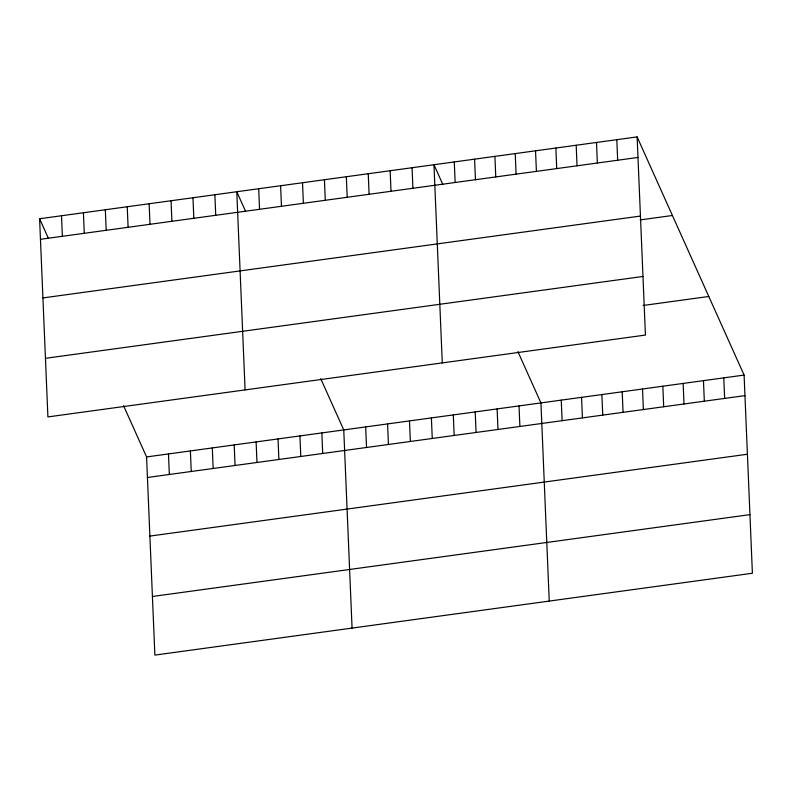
<?xml version="1.0" encoding="UTF-8"?>
<svg xmlns="http://www.w3.org/2000/svg" width="792" height="792" viewBox="0 0 792 792"><rect width="100%" height="100%" fill="white"/><g stroke="black" fill="none" stroke-linecap="round" stroke-linejoin="round"><path stroke-width="1.19" d="M637.124 136.897L645.431 335.065L47.906 416.919L39.6 218.75L637.124 136.897L744.094 375.081L752.4 573.25L154.876 655.103L146.57 456.935L123.532 405.623M40.461 239.303L637.986 157.45M42.916 297.921L640.441 216.067M640.154 219.919L672.428 215.493M45.451 358.311L642.975 276.457M643.064 305.484L708.791 296.475M146.57 456.935L744.094 375.081M147.431 477.487L744.955 395.634M149.886 536.095L747.41 454.242M152.42 596.485L749.945 514.632M442.787 184.378L433.966 164.726L442.273 362.894M517.889 351.599L540.936 402.91L549.242 601.078M245.609 211.395L236.778 191.743L245.084 389.912M320.71 378.616L343.758 429.917L352.064 628.086M39.6 218.75L48.421 238.402M723.779 377.863L724.64 398.416M703.464 380.645L704.326 401.197M683.149 383.427L684.011 403.979M662.835 386.209L663.696 406.761M642.52 388.991L643.381 409.543M616.81 139.679L617.671 160.231M622.195 391.773L623.057 412.325M596.495 142.461L597.356 163.013M601.88 394.555L602.742 415.107M576.18 145.243L577.041 165.805M581.566 397.337L582.427 417.899M555.865 148.035L556.726 168.587M561.251 400.128L562.112 420.681M535.541 150.817L536.402 171.369M515.226 153.599L516.087 174.151M519.027 405.91L519.889 426.462M494.911 156.38L495.772 176.933M497.119 408.91L497.98 429.462M474.596 159.162L475.457 179.715M475.21 411.909L476.071 432.462M454.281 161.944L455.143 182.497M453.301 414.909L454.163 435.461M431.392 417.919L432.254 438.471M412.058 167.726L412.919 188.288M409.484 420.918L410.345 441.471M390.149 170.735L391.01 191.288M387.575 423.918L388.436 444.47M368.24 173.735L369.102 194.287M365.666 426.918L366.528 447.47M346.332 176.735L347.193 197.287M324.423 179.734L325.284 200.287M321.849 432.917L322.71 453.469M302.514 182.734L303.376 203.287M299.93 435.927L300.792 456.479M280.606 185.734L281.467 206.296M278.022 438.926L278.883 459.479M258.697 188.744L259.558 209.296M256.113 441.926L256.974 462.478M234.204 444.926L235.066 465.478M214.87 194.743L215.731 215.295M212.296 447.925L213.157 468.478M192.961 197.743L193.822 218.295M190.387 450.925L191.248 471.478M171.052 200.742L171.913 221.295M168.478 453.935L169.34 474.487M149.144 203.742L150.005 224.304M127.235 206.752L128.096 227.304M105.326 209.751L106.187 230.304M83.417 212.751L84.279 233.303M61.509 215.751L62.37 236.303"/></g></svg>
